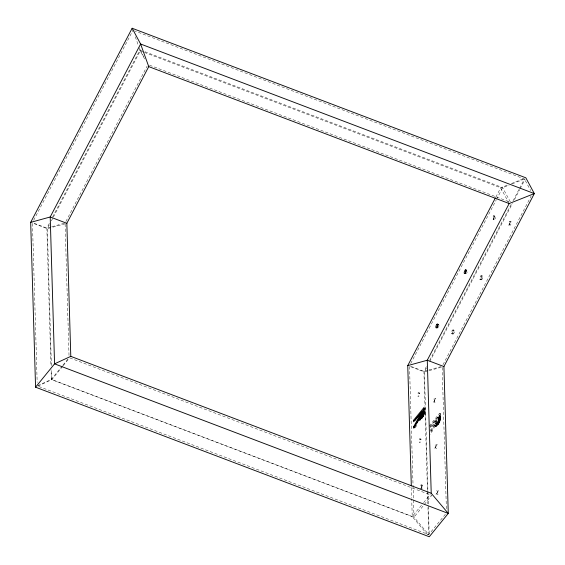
<?xml version="1.0" encoding="UTF-8"?>
<svg xmlns="http://www.w3.org/2000/svg" width="565" height="565" viewBox="0 0 565 565"><rect width="100%" height="100%" fill="white"/><g stroke="black" fill="none" stroke-linecap="round" stroke-linejoin="round"><path stroke-width="0.42" stroke-dasharray="2.83 2.12" d="M434.556 425.819L436.06 425.261L437.769 423.206L439.372 419.625L439.676 415.614L440.785 416.038L440.481 420.049L438.581 424.061L437.169 425.685L435.834 426.285L434.259 425.579L435.156 423.927C438.369 425.459 440.114 420.169 439.909 417.648L440.785 416.038M435.156 423.927C437.691 423.319 438.97 419.71 438.8 417.224L439.676 415.614M425.141 413.305L425.261 410.134M33.66 220.265L132.966 30.284M49.303 223.394L46.853 228.083L50.956 366.205M52.573 217.144L140.007 49.868L141.66 50.497M49.353 224.785L47.312 228.684L51.38 365.633M51.387 220.887L53.018 217.765M53.428 216.988L140.268 50.85L138.813 46.817M65.893 221.501L147.105 66.147M495.809 197.136L500.703 187.778L508.006 184.882M410.734 363.507L496.127 200.144M496.536 199.36L502.659 187.637L509.122 185.08M426.377 366.636L423.927 371.332L424.965 406.447M429.647 360.385L511.374 204.022M513.013 200.893L519.143 189.169M519.553 188.385L524.454 179.006L134.611 30.905M426.42 368.034L424.386 371.932L429.223 534.984M429.683 361.798L512.399 203.541M514.44 199.643L519.736 189.508M520.146 188.731L525.033 179.373M442.967 364.75L531.142 196.062M415.31 427.846L416.963 424.802M430.968 431.039L439.662 415.042L439.605 413.269L440.714 413.693L440.771 415.466L430.417 434.506M430.085 430.961L437.458 417.457L438.567 417.881L430.375 432.889M510.266 222.094L509.305 224.065L509.432 225.59L508.323 225.167L509.086 224.849A2.076 0.77 -69.2 0 0 510.153 222.116A2.076 0.77 -69.2 0 0 509.157 221.671L510.266 222.094A2.076 0.77 -69.2 0 1 511.261 222.539A2.076 0.77 -69.2 0 1 510.195 225.273L509.086 224.849M433.715 399.052L435.876 398.77L434.768 398.346L434.725 400.43L433.934 401.842L433.171 402.16L434.28 402.584L434.16 401.058L435.114 399.088M435.078 445.128L437.246 444.846L436.138 444.422L435.869 447.049L434.534 448.243L435.65 448.659L435.523 447.134L436.484 445.164M437.847 491.239L436.893 493.21L437.013 494.735L435.905 494.319L437.232 493.125L437.508 490.505L438.617 490.921L437.847 491.239L436.738 490.823L437.027 490.561M438.073 494.029L437.783 494.417L436.674 494.001M62.425 365.795L51.344 379.405L37.283 385.909M62.976 365.11L68.52 358.309M62.644 366.346L51.796 379.68L37.883 386.114M63.188 365.682L68.619 359.015M429.075 426.208L439.605 413.269M430.233 426.335L437.458 417.457M440.714 413.693L430.184 426.624L430.233 428.122L438.567 417.881M421.455 505.272L412.231 516.608L51.796 379.68L51.507 370.026M423.623 502.61L430.142 494.608M445.389 514.214L428.771 534.631L38.109 386.22M434.753 402.527L435.043 402.266L433.934 401.842M436.124 448.603L436.413 448.342L435.304 447.925M511.247 183.597L523.416 178.78M512.349 183.802L524.454 179.006L530.697 190.624M50.998 226.946L46.853 228.083L34.041 223.217M51.825 226.713L65.081 223.062M65.144 223.775L47.312 228.684L31.471 222.666M428.065 370.188L423.927 371.332L410.31 366.155M428.892 369.962L442.148 366.311L446.392 509.34M441.364 367.25L424.386 371.932L408.537 365.908M436.491 424.421L435.368 426.003L435.664 426.236M480.003 279.463L481.062 279.859M511.028 221.777L509.92 221.353M482.665 276.045A2.076 0.77 -69.2 0 0 480.9 278.517A2.076 0.77 -69.2 0 0 482.03 279.294A2.076 0.77 -69.2 0 0 482.665 276.045L481.507 275.593A2.076 0.77 -69.2 0 0 479.77 278.227A2.076 0.77 -69.2 0 0 480.992 278.764A2.076 0.77 -69.2 0 0 481.507 275.593M454.302 330.306A2.076 0.77 -69.2 0 0 452.537 332.778A2.076 0.77 -69.2 0 0 453.66 333.562A2.076 0.77 -69.2 0 0 454.302 330.306L453.194 329.889A2.076 0.77 -69.2 0 0 451.428 332.361A2.076 0.77 -69.2 0 0 452.551 333.138A2.076 0.77 -69.2 0 0 453.194 329.889M451.59 333.703L452.699 334.127M144.951 51.747L502.659 187.637L510.569 202.348M143.567 52.1L140.268 50.85L145.516 60.61M144.393 52.418L500.703 187.778L509.178 203.541M149.57 65.208L509.75 202.037M480.787 275.939L481.896 276.363M480.723 279.117L481.832 279.541M452.424 330.207L453.533 330.631M452.353 333.385L453.462 333.809M439.662 415.042L440.771 415.466M439.683 415.875L440.792 416.292M439.704 416.462L440.813 416.885M439.711 416.758L440.82 417.182M439.711 417.224L440.82 417.648M438.8 417.224L440.806 418.036M438.814 417.676L440.778 418.439M438.821 417.909L440.749 418.707M438.814 418.27L440.707 418.976M438.8 418.488L440.672 419.202M438.765 418.799L440.629 419.428M439.45 419.315L440.559 419.739M438.715 419.117L439.824 419.541M439.372 419.625L440.481 420.049M438.645 419.442L439.754 419.866M439.28 419.943L440.389 420.367M438.553 419.774L439.662 420.198M439.153 420.36L440.262 420.784M438.447 420.113L439.556 420.53M438.327 420.445L440.107 421.2M438.193 420.756L439.302 421.172M438.836 421.193L439.944 421.617M438.052 421.052L439.16 421.476M437.903 421.342L439.768 422.02M437.713 421.688L438.821 422.111M438.454 422.02L439.563 422.436M437.508 422.013L438.617 422.429M438.242 422.415L439.351 422.839M437.275 422.352L438.384 422.768M438.009 422.825L439.118 423.242M437.035 422.662L438.143 423.086M436.851 422.888L438.878 423.623M437.621 423.425L438.73 423.849M436.667 423.1L437.776 423.524M437.472 423.637L438.581 424.061M436.406 423.383L437.515 423.799M436.272 423.503L438.412 424.294M436.145 423.623L437.254 424.04M437.133 424.089L438.242 424.513M435.975 423.757L437.084 424.174M435.813 423.863L436.922 424.287M435.65 423.941L436.759 424.364M435.516 423.99L436.625 424.414M436.809 424.485L437.917 424.908M436.554 424.767L437.663 425.191M436.307 425.028L437.416 425.452M436.06 425.261L437.169 425.685M435.806 425.466L436.915 425.883M435.566 425.629L436.674 426.045M435.34 425.749L436.448 426.172M435.121 425.826L436.229 426.25M434.259 425.579L436.025 426.285M69.898 357.942L431.724 495.399L413.997 517.173L51.344 379.405L51.055 369.729M427.571 534.737L412.231 516.608L411.708 499.05M140.007 49.868L144.174 57.616M135.31 36.81L138.524 46.005M425.191 407.796L425.24 409.561M425.177 413.474L427.465 490.731M427.493 491.607L427.86 503.902M427.966 507.412L428.771 534.631L413.997 517.173L409.505 365.852M411.369 487.637L411.68 498.175M65.109 223.945L69.022 355.865M32.459 223.486L37.177 382.392M495.625 217.405A2.076 0.77 -69.2 0 1 494.961 218.987M467.177 271.984A2.076 0.77 -69.2 0 1 466.881 272.74M466.506 273.389A2.076 0.77 -69.2 0 1 466.104 273.834M438.984 325.412A2.076 0.77 -69.2 0 1 438.504 327.036M438.228 327.523A2.076 0.77 -69.2 0 1 437.939 327.905"/><path stroke-width="0.85" d="M421.144 417.203L422.797 414.541L423.27 411.327L424.153 409.717L423.99 413.107L422.719 416.518L420.282 419.562L418.736 419.682L419.633 418.029L421.095 418.51L422.253 417.627L421.144 417.203L419.633 418.029M423.242 412.902L424.35 413.319L424.379 411.751L423.27 411.327M421.363 487.313L421.532 486.755M421.709 487.228L421.935 486.684M30.68 222.363L132.139 28.25L525.846 177.813L534.321 193.583L443.913 366.551L448.271 513.416L429.273 536.75L35.567 387.187L30.68 222.363L50.207 216.988L66.84 223.309L70.787 356.353L54.565 363.853L35.567 387.187M66.84 223.309L148.743 66.614L140.614 44.014L132.139 28.25M411.313 485.879L407.746 365.611L495.406 197.912M509.178 203.541L427.274 360.23L431.222 493.273L448.271 513.416L54.565 363.853L50.207 216.988L140.614 44.014L534.321 193.583L509.178 203.541L148.743 66.614M419.844 420.099L420.967 418.524M421.928 411.56L413.594 421.801L413.552 420.304L424.082 407.372L424.131 409.145L413.785 428.185L413.735 426.568L421.928 411.56L423.037 411.984L419.76 417.987M415.254 426.236L416.073 424.739M416.892 423.234L418.94 419.484M421.984 416.108L423.093 416.532L423.489 415.868L422.38 415.445M493.337 216.162L493.626 215.774L494.735 216.197A2.076 0.77 -69.2 0 0 493.754 219.488M418.185 393.155L418.474 392.767L419.583 393.191L419.294 393.579M419.555 439.231L419.844 438.843L420.953 439.266L420.664 439.655M420.918 485.307L421.215 484.918L422.323 485.342L422.034 485.731M424.633 408.474L414.661 420.727L413.552 420.304M493.273 219.213L493.93 219.093M418.121 396.206L418.778 396.086M419.491 442.282L420.148 442.162M420.854 488.358L421.886 488.379M407.746 365.611L427.274 360.23L443.913 366.551M465.263 270.042L466.372 270.466A2.076 0.77 -69.2 0 0 465.306 273.199M436.9 324.31L438.009 324.727M436.83 327.488L437.197 327.629M423.291 411.779L424.4 412.203M423.291 412.012L424.4 412.429M423.284 412.372L424.393 412.789M423.27 412.591L424.379 413.015M423.185 413.22L424.294 413.644M423.114 413.545L424.223 413.968M423.03 413.877L424.138 414.3M422.924 414.216L423.905 414.964L422.797 414.541M422.528 415.155L423.637 415.579M422.182 415.791L423.291 416.207M421.744 416.454L422.853 416.871L421.511 416.765M421.328 416.991L422.436 417.415M420.876 417.479L421.984 417.902M420.748 417.606L421.857 418.029M420.621 417.719L421.73 418.142M420.452 417.853L421.561 418.277M420.282 417.966L421.391 418.39M420.127 418.043L421.236 418.467M419.986 418.093L421.095 418.51M418.736 419.682L419.908 420.176M413.735 426.568L414.844 426.985M70.787 356.353L431.222 493.273M437.02 328.018A2.076 0.77 -69.2 0 1 437.218 326.146A2.076 0.77 -69.2 0 1 438.292 324.472M465.391 272.973A2.076 0.77 -69.2 0 0 466.026 269.724A2.076 0.77 -69.2 0 0 464.268 272.196A2.076 0.77 -69.2 0 0 465.391 272.973M437.027 327.241A2.076 0.77 -69.2 0 0 437.663 323.992A2.076 0.77 -69.2 0 0 435.905 326.464A2.076 0.77 -69.2 0 0 437.027 327.241"/></g></svg>
